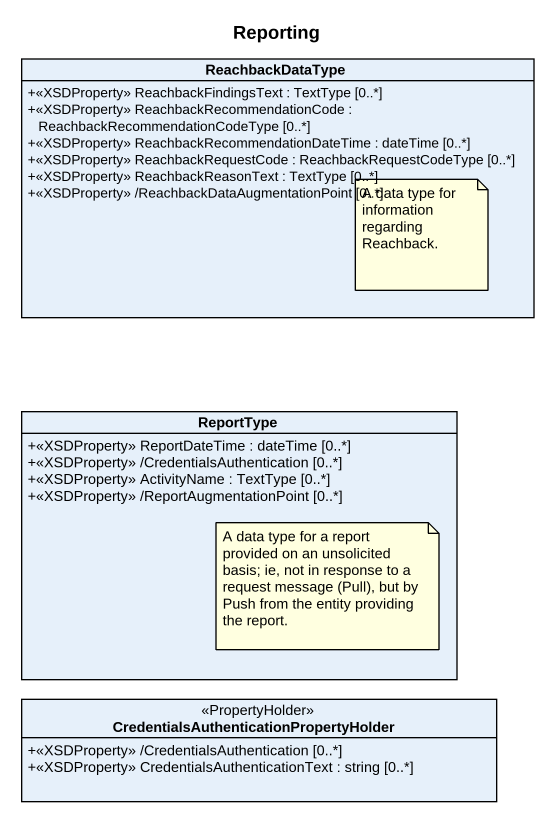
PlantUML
@startuml
title Reporting
hide circle
hide empty members
skinparam classAttributeIconSize 0
class ReachbackDataType {
  +<<XSDProperty>> ReachbackFindingsText : TextType [0..*]
  +<<XSDProperty>> ReachbackRecommendationCode : ReachbackRecommendationCodeType [0..*]
  +<<XSDProperty>> ReachbackRecommendationDateTime : dateTime [0..*]
  +<<XSDProperty>> ReachbackRequestCode : ReachbackRequestCodeType [0..*]
  +<<XSDProperty>> ReachbackReasonText : TextType [0..*]
  +<<XSDProperty>> /ReachbackDataAugmentationPoint [0..*]
}
class ReportType {
  +<<XSDProperty>> ReportDateTime : dateTime [0..*]
  +<<XSDProperty>> /CredentialsAuthentication [0..*]
  +<<XSDProperty>> ActivityName : TextType [0..*]
  +<<XSDProperty>> /ReportAugmentationPoint [0..*]
}
class "CredentialsAuthenticationPropertyHolder" as CredentialsAuthenticationPro <<PropertyHolder>> {
  +<<XSDProperty>> /CredentialsAuthentication [0..*]
  +<<XSDProperty>> CredentialsAuthenticationText : string [0..*]
}
note right of ReachbackDataType : A data type for information regarding Reachback.
note right of ReportType : A data type for a report provided on an unsolicited basis; ie, not in response to a request message (Pull), but by Push from the entity providing the report.
@enduml
